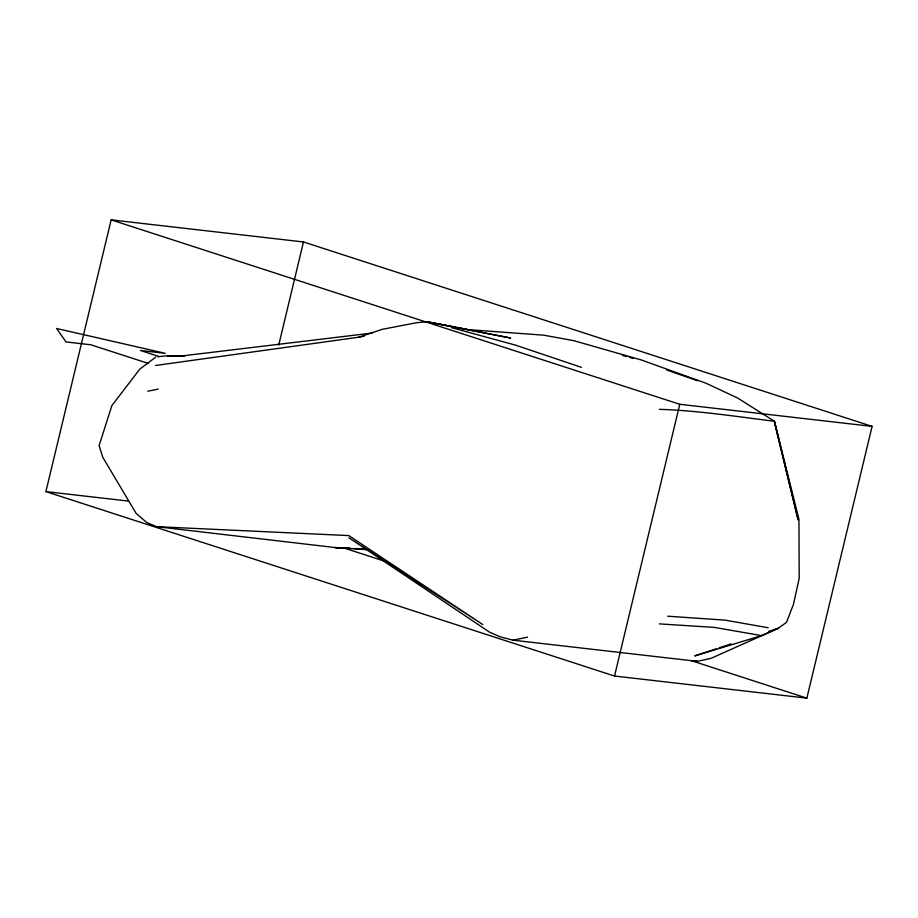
<?xml version="1.0" encoding="UTF-8"?>
<svg xmlns="http://www.w3.org/2000/svg" width="918" height="918" viewBox="0 0 918 918"><rect width="100%" height="100%" fill="white"/><g stroke="black" fill="none" stroke-linecap="round" stroke-linejoin="round"><path stroke-width="1.38" d="M45.9 491.612L111.147 219.861L303.479 241.962L872.1 426.388L806.853 698.139L614.521 676.038L45.9 491.612L128.531 501.102M278.716 345.088L303.479 241.962M614.521 676.038L679.768 404.287L872.1 426.388M155.635 357.217L139.8 369.105L111.881 405.595L99.098 445.643L102.747 457.198L136.162 513.46L146.823 522.572L156.599 526.668L335.208 547.564L368.049 549.744M716.315 648.785L694.788 655.9L761.596 635.623L778.189 628.314L786.519 622.335L793.45 604.331L799.188 578.363L798.947 519.324L774.459 421.259L737.59 397.999L706.103 383.276L641.269 359.948L573.658 340.635L543.674 335.173L468.685 329.677L426.95 321.77L416.577 322.711L382.175 329.344L358.594 337.239L155.532 365.479M719.001 647.89L731.107 643.885M768.768 631.423L778.189 628.314L711.243 658.263L697.393 661.362L513.082 640.179L499.828 636.69L489.42 632.077L348.92 537.799L482.925 624.607L348.783 535.584L156.599 526.668M513.082 640.179L527.506 637.149M147.787 391.217L158.171 389.083M358.594 337.239L364.194 336.252M157.724 356.735L167.478 355.759L180.639 356.092L372.169 333.05M659.296 409.325C697.806 410.53 736.202 416.531 774.459 421.259L798.144 519.932L774.471 422.555M184.575 356.115L167.478 355.759L184.518 356.161M180.639 356.092L183.451 356.161M353.855 548.539L363.872 549.01M349.861 548.321L335.208 547.564L349.976 548.333M659.399 623.884L714.479 627.407L761.596 635.623M667.765 616.207L725.231 620.155L768.159 627.751M454.858 327.187L426.95 321.77L510.672 338.042L457.646 327.737M451.346 327.623L515.709 345.191L581.427 367.338M694.696 660.616L697.393 661.362M622.473 355.427L626.581 356.574M629.323 357.343L633.431 358.502M111.147 219.861L679.768 404.287M159.239 356.574L140.454 350.481L165.263 353.338L56.526 328.472L66.016 341.932L90.836 344.778L148.532 363.494M343.24 547.771L384.137 561.036M690.956 660.547L806.853 698.139M666.755 370L697.37 380.672"/></g></svg>
